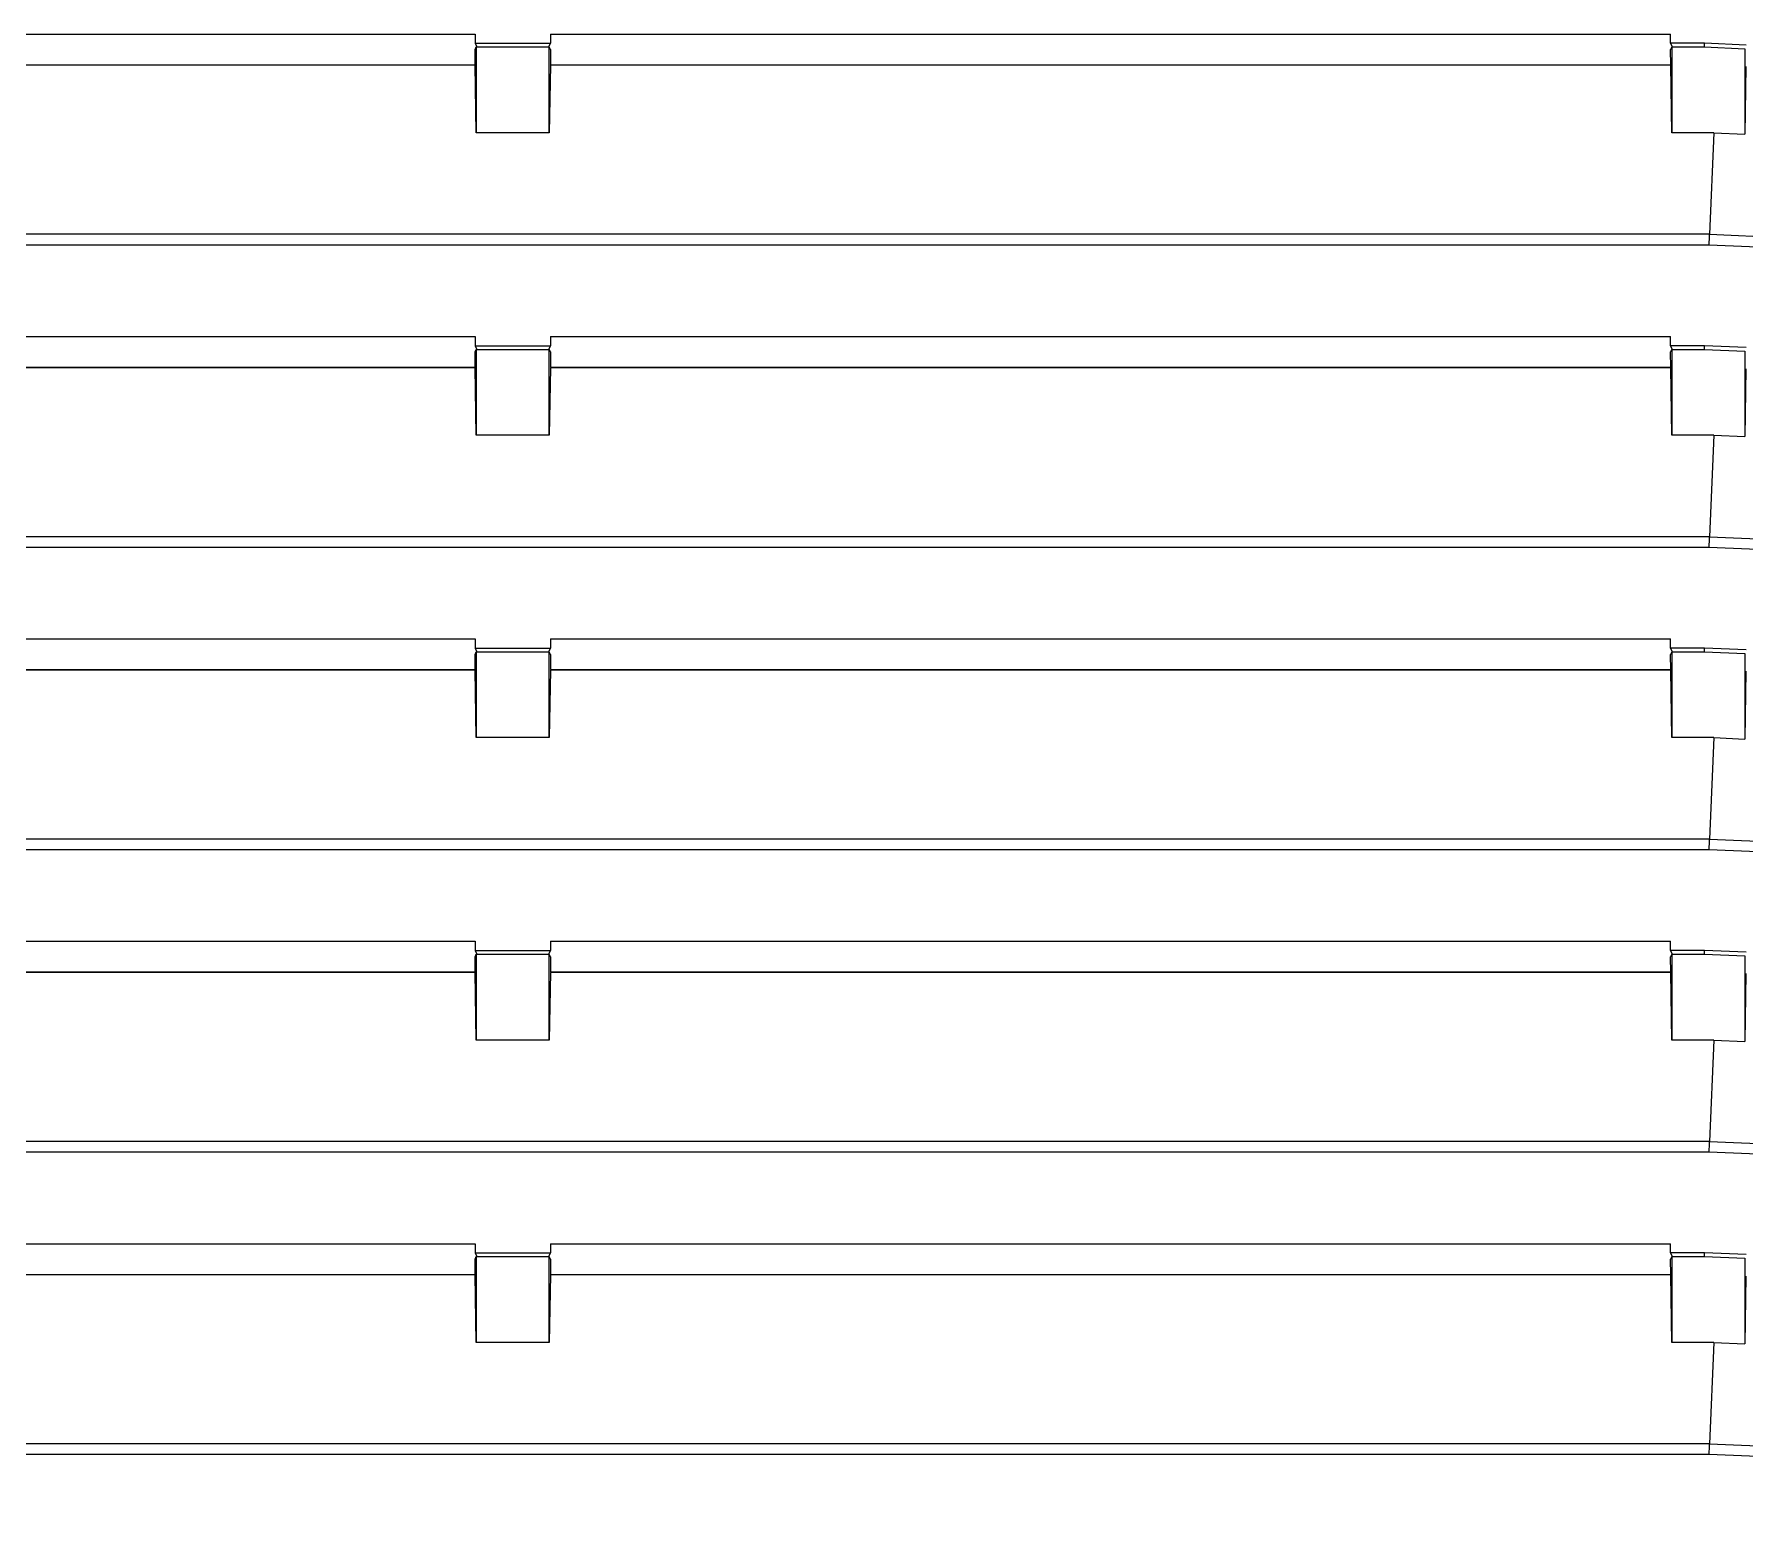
# Model space of a CAD drawing. Header units: millimetres. Extents: x -6000 to 26000, y -6000 to 26000.
# Drawn here: x 116.96 to 124.83, y -2830.57 to -2823.79 of the extents above; entities that cross this region are included whole.
import ezdxf

# ---------------------------------------------------------------- set-up
doc = ezdxf.new("R2010")
doc.units = ezdxf.units.MM
doc.header["$MEASUREMENT"] = 0
doc.layers.add('Чертеж и Рисунок_Ном._пера__7', color=7, linetype='Continuous', lineweight=15)

msp = doc.modelspace()

# ---------------------------------------------------------------- linework, layer by layer
at = {"layer": 'Чертеж и Рисунок_Ном._пера__7', "color": 7, "linetype": 'Continuous', "lineweight": 15}
for p, q in [((113.8319, -2823.7884), (118.9884, -2823.7884)), ((118.9884, -2823.7884), (118.9884, -2823.8302)), ((118.9884, -2823.8302), (119.3363, -2823.8302)), ((118.9884, -2823.8302), (118.9969, -2823.8472)), ((118.9884, -2823.8594), (118.9945, -2823.8472)), ((118.9945, -2823.8472), (118.9945, -2824.2428)), ((118.9969, -2823.8472), (118.9945, -2823.8472)), ((118.9969, -2823.8472), (119.3278, -2823.8472)), ((119.3278, -2823.8472), (119.3363, -2823.8302)), ((119.3278, -2823.8472), (119.3302, -2823.8472)), ((119.3302, -2824.2428), (119.3302, -2823.8472)), ((119.3363, -2823.8594), (119.3302, -2823.8472)), ((119.3363, -2823.7884), (124.4928, -2823.7884)), ((119.3363, -2823.7884), (119.3363, -2823.8302)), ((124.4928, -2823.8302), (124.4928, -2823.7884)), ((124.6498, -2823.8302), (124.4928, -2823.8302)), ((124.5013, -2823.8472), (124.4928, -2823.8302)), ((124.4989, -2823.8472), (124.4928, -2823.8594)), ((124.4989, -2823.8472), (124.4989, -2824.2428)), ((124.4989, -2823.8472), (124.5013, -2823.8472)), ((124.5013, -2823.8472), (124.6494, -2823.8472)), ((124.6494, -2823.8472), (124.6498, -2823.8302)), ((124.6494, -2823.8472), (124.8347, -2823.8553)), ((124.8407, -2823.8385), (124.6498, -2823.8302)), ((118.9884, -2823.9296), (118.9884, -2823.8594)), ((119.3363, -2823.8594), (119.3363, -2823.9296)), ((124.4934, -2823.9316), (124.4928, -2823.8594)), ((124.8347, -2823.8553), (124.8347, -2824.249)), ((118.989, -2823.9316), (113.8313, -2823.9316)), ((113.8319, -2823.9296), (118.9884, -2823.9296)), ((118.989, -2823.9316), (118.9884, -2823.9296)), ((118.9945, -2824.2428), (118.989, -2823.9316)), ((119.3357, -2823.9316), (119.3302, -2824.2428)), ((124.4934, -2823.9316), (119.3357, -2823.9316)), ((119.3363, -2823.9296), (119.3363, -2823.9296)), ((119.3363, -2823.9296), (124.4928, -2823.9296)), ((124.4928, -2823.9296), (124.4934, -2823.9316)), ((124.4989, -2824.2428), (124.4934, -2823.9316)), ((124.8401, -2823.9374), (124.8347, -2824.249)), ((119.3302, -2824.2428), (118.9945, -2824.2428)), ((124.6926, -2824.2428), (124.4989, -2824.2428)), ((124.6926, -2824.2428), (124.6722, -2824.7095)), ((124.6926, -2824.2428), (124.8347, -2824.249)), ((124.6722, -2824.7095), (113.6525, -2824.7095)), ((124.6722, -2824.7095), (130.2898, -2824.9548)), ((124.6711, -2824.7587), (113.6536, -2824.7587)), ((130.2901, -2825.0041), (124.6711, -2824.7587)), ((113.8319, -2825.1802), (118.9884, -2825.1802)), ((118.9884, -2825.1802), (118.9884, -2825.222)), ((119.3363, -2825.1802), (124.4928, -2825.1802)), ((119.3363, -2825.1802), (119.3363, -2825.222)), ((124.4928, -2825.222), (124.4928, -2825.1802)), ((118.9884, -2825.222), (119.3363, -2825.222)), ((118.9884, -2825.222), (118.9969, -2825.239)), ((118.9884, -2825.2511), (118.9945, -2825.239)), ((118.9884, -2825.3214), (118.9884, -2825.2511)), ((118.9945, -2825.239), (118.9945, -2825.6345)), ((118.9969, -2825.239), (118.9945, -2825.239)), ((118.9969, -2825.239), (119.3278, -2825.239)), ((119.3278, -2825.239), (119.3363, -2825.222)), ((119.3278, -2825.239), (119.3302, -2825.239)), ((119.3302, -2825.6345), (119.3302, -2825.239)), ((119.3363, -2825.2511), (119.3302, -2825.239)), ((119.3363, -2825.2511), (119.3363, -2825.3214)), ((124.6498, -2825.222), (124.4928, -2825.222)), ((124.5013, -2825.239), (124.4928, -2825.222)), ((124.4989, -2825.239), (124.4928, -2825.2511)), ((124.4934, -2825.3233), (124.4928, -2825.2511)), ((124.4989, -2825.239), (124.4989, -2825.6345)), ((124.4989, -2825.239), (124.5013, -2825.239)), ((124.5013, -2825.239), (124.6494, -2825.239)), ((124.6494, -2825.239), (124.6498, -2825.222)), ((124.6494, -2825.239), (124.8347, -2825.2471)), ((124.8407, -2825.2303), (124.6498, -2825.222)), ((124.8347, -2825.2471), (124.8347, -2825.6407)), ((118.989, -2825.3233), (113.8313, -2825.3233)), ((113.8319, -2825.3214), (118.9884, -2825.3214)), ((118.989, -2825.3233), (118.9884, -2825.3214)), ((118.9945, -2825.6345), (118.989, -2825.3233)), ((119.3357, -2825.3233), (119.3302, -2825.6345)), ((124.4934, -2825.3233), (119.3357, -2825.3233)), ((119.3363, -2825.3214), (119.3363, -2825.3214)), ((119.3363, -2825.3214), (124.4928, -2825.3214)), ((124.4928, -2825.3214), (124.4934, -2825.3233)), ((124.4989, -2825.6345), (124.4934, -2825.3233)), ((124.8401, -2825.3291), (124.8347, -2825.6407)), ((119.3302, -2825.6345), (118.9945, -2825.6345)), ((124.6926, -2825.6345), (124.4989, -2825.6345)), ((124.6926, -2825.6345), (124.6722, -2826.1013)), ((124.6926, -2825.6345), (124.8347, -2825.6407)), ((124.6722, -2826.1013), (113.6525, -2826.1013)), ((124.6722, -2826.1013), (130.2898, -2826.3466)), ((124.6711, -2826.1505), (113.6536, -2826.1505)), ((130.2901, -2826.3958), (124.6711, -2826.1505)), ((113.8319, -2826.572), (118.9884, -2826.572)), ((118.9884, -2826.572), (118.9884, -2826.6137)), ((119.3363, -2826.572), (124.4928, -2826.572)), ((119.3363, -2826.572), (119.3363, -2826.6137)), ((124.4928, -2826.6137), (124.4928, -2826.572)), ((118.9884, -2826.6137), (119.3363, -2826.6137)), ((118.9884, -2826.6137), (118.9969, -2826.6307)), ((118.9884, -2826.6429), (118.9945, -2826.6307)), ((118.9884, -2826.7132), (118.9884, -2826.6429)), ((118.9945, -2826.6307), (118.9945, -2827.0263)), ((118.9969, -2826.6307), (118.9945, -2826.6307)), ((118.9969, -2826.6307), (119.3278, -2826.6307)), ((119.3278, -2826.6307), (119.3363, -2826.6137)), ((119.3278, -2826.6307), (119.3302, -2826.6307)), ((119.3302, -2827.0263), (119.3302, -2826.6307)), ((119.3363, -2826.6429), (119.3302, -2826.6307)), ((119.3363, -2826.6429), (119.3363, -2826.7132)), ((124.6498, -2826.6137), (124.4928, -2826.6137)), ((124.5013, -2826.6307), (124.4928, -2826.6137)), ((124.4989, -2826.6307), (124.4928, -2826.6429)), ((124.4934, -2826.7151), (124.4928, -2826.6429)), ((124.4989, -2826.6307), (124.4989, -2827.0263)), ((124.4989, -2826.6307), (124.5013, -2826.6307)), ((124.5013, -2826.6307), (124.6494, -2826.6307)), ((124.6494, -2826.6307), (124.6498, -2826.6137)), ((124.6494, -2826.6307), (124.8347, -2826.6388)), ((124.8407, -2826.6221), (124.6498, -2826.6137)), ((124.8347, -2826.6388), (124.8347, -2827.0325)), ((118.989, -2826.7151), (113.8313, -2826.7151)), ((113.8319, -2826.7132), (118.9884, -2826.7132)), ((118.989, -2826.7151), (118.9884, -2826.7132)), ((118.9945, -2827.0263), (118.989, -2826.7151)), ((119.3357, -2826.7151), (119.3302, -2827.0263)), ((124.4934, -2826.7151), (119.3357, -2826.7151)), ((119.3363, -2826.7132), (119.3363, -2826.7132)), ((119.3363, -2826.7132), (124.4928, -2826.7132)), ((124.4928, -2826.7132), (124.4934, -2826.7151)), ((124.4989, -2827.0263), (124.4934, -2826.7151)), ((124.8401, -2826.7209), (124.8347, -2827.0325)), ((119.3302, -2827.0263), (118.9945, -2827.0263)), ((124.6926, -2827.0263), (124.4989, -2827.0263)), ((124.6926, -2827.0263), (124.6722, -2827.493)), ((124.6926, -2827.0263), (124.8347, -2827.0325)), ((124.6722, -2827.493), (113.6525, -2827.493)), ((124.6711, -2827.5422), (113.6536, -2827.5422)), ((130.2901, -2827.7876), (124.6711, -2827.5422)), ((124.6722, -2827.493), (130.2898, -2827.7383)), ((113.8319, -2827.9637), (118.9884, -2827.9637)), ((118.9884, -2827.9637), (118.9884, -2828.0055)), ((118.9884, -2828.0055), (119.3363, -2828.0055)), ((118.9884, -2828.0055), (118.9969, -2828.0225)), ((119.3278, -2828.0225), (119.3363, -2828.0055)), ((119.3363, -2827.9637), (124.4928, -2827.9637)), ((119.3363, -2827.9637), (119.3363, -2828.0055)), ((124.4928, -2828.0055), (124.4928, -2827.9637)), ((124.6498, -2828.0055), (124.4928, -2828.0055)), ((124.5013, -2828.0225), (124.4928, -2828.0055)), ((124.6494, -2828.0225), (124.6498, -2828.0055)), ((124.8407, -2828.0138), (124.6498, -2828.0055)), ((118.9884, -2828.0346), (118.9945, -2828.0225)), ((118.9884, -2828.1049), (118.9884, -2828.0346)), ((118.9945, -2828.0225), (118.9945, -2828.4181)), ((118.9969, -2828.0225), (118.9945, -2828.0225)), ((118.9969, -2828.0225), (119.3278, -2828.0225)), ((119.3278, -2828.0225), (119.3302, -2828.0225)), ((119.3302, -2828.4181), (119.3302, -2828.0225)), ((119.3363, -2828.0346), (119.3302, -2828.0225)), ((119.3363, -2828.0346), (119.3363, -2828.1049)), ((124.4989, -2828.0225), (124.4928, -2828.0346)), ((124.4934, -2828.1068), (124.4928, -2828.0346)), ((124.4989, -2828.0225), (124.4989, -2828.4181)), ((124.4989, -2828.0225), (124.5013, -2828.0225)), ((124.5013, -2828.0225), (124.6494, -2828.0225)), ((124.6494, -2828.0225), (124.8347, -2828.0306)), ((124.8347, -2828.0306), (124.8347, -2828.4243)), ((118.989, -2828.1068), (113.8313, -2828.1068)), ((113.8319, -2828.1049), (118.9884, -2828.1049)), ((118.989, -2828.1068), (118.9884, -2828.1049)), ((118.9945, -2828.4181), (118.989, -2828.1068)), ((119.3357, -2828.1068), (119.3302, -2828.4181)), ((124.4934, -2828.1068), (119.3357, -2828.1068)), ((119.3363, -2828.1049), (119.3363, -2828.1049)), ((119.3363, -2828.1049), (124.4928, -2828.1049)), ((124.4928, -2828.1049), (124.4934, -2828.1068)), ((124.4989, -2828.4181), (124.4934, -2828.1068)), ((124.8401, -2828.1126), (124.8347, -2828.4243)), ((119.3302, -2828.4181), (118.9945, -2828.4181)), ((124.6926, -2828.4181), (124.4989, -2828.4181)), ((124.6926, -2828.4181), (124.6722, -2828.8848)), ((124.6926, -2828.4181), (124.8347, -2828.4243)), ((124.6722, -2828.8848), (113.6525, -2828.8848)), ((124.6722, -2828.8848), (130.2898, -2829.1301)), ((124.6711, -2828.934), (113.6536, -2828.934)), ((130.2901, -2829.1793), (124.6711, -2828.934)), ((113.8319, -2829.3555), (118.9884, -2829.3555)), ((118.9884, -2829.3555), (118.9884, -2829.3972)), ((119.3363, -2829.3555), (124.4928, -2829.3555)), ((119.3363, -2829.3555), (119.3363, -2829.3972)), ((124.4928, -2829.3972), (124.4928, -2829.3555)), ((118.9884, -2829.3972), (119.3363, -2829.3972)), ((118.9884, -2829.3972), (118.9969, -2829.4142)), ((118.9884, -2829.4264), (118.9945, -2829.4142)), ((118.9884, -2829.4967), (118.9884, -2829.4264)), ((118.9945, -2829.4142), (118.9945, -2829.8098)), ((118.9969, -2829.4142), (118.9945, -2829.4142)), ((118.9969, -2829.4142), (119.3278, -2829.4142)), ((119.3278, -2829.4142), (119.3363, -2829.3972)), ((119.3278, -2829.4142), (119.3302, -2829.4142)), ((119.3302, -2829.8098), (119.3302, -2829.4142)), ((119.3363, -2829.4264), (119.3302, -2829.4142)), ((119.3363, -2829.4264), (119.3363, -2829.4967)), ((124.6498, -2829.3972), (124.4928, -2829.3972)), ((124.5013, -2829.4142), (124.4928, -2829.3972)), ((124.4989, -2829.4142), (124.4928, -2829.4264)), ((124.4934, -2829.4986), (124.4928, -2829.4264)), ((124.4989, -2829.4142), (124.4989, -2829.8098)), ((124.4989, -2829.4142), (124.5013, -2829.4142)), ((124.5013, -2829.4142), (124.6494, -2829.4142)), ((124.6494, -2829.4142), (124.6498, -2829.3972)), ((124.6494, -2829.4142), (124.8347, -2829.4223)), ((124.8407, -2829.4056), (124.6498, -2829.3972)), ((124.8347, -2829.4223), (124.8347, -2829.816)), ((118.989, -2829.4986), (113.8313, -2829.4986)), ((113.8319, -2829.4967), (118.9884, -2829.4967)), ((118.989, -2829.4986), (118.9884, -2829.4967)), ((118.9945, -2829.8098), (118.989, -2829.4986)), ((119.3357, -2829.4986), (119.3302, -2829.8098)), ((124.4934, -2829.4986), (119.3357, -2829.4986)), ((119.3363, -2829.4967), (119.3363, -2829.4967)), ((119.3363, -2829.4967), (124.4928, -2829.4967)), ((124.4928, -2829.4967), (124.4934, -2829.4986)), ((124.4989, -2829.8098), (124.4934, -2829.4986)), ((124.8401, -2829.5044), (124.8347, -2829.816)), ((119.3302, -2829.8098), (118.9945, -2829.8098)), ((124.6926, -2829.8098), (124.4989, -2829.8098)), ((124.6926, -2829.8098), (124.6722, -2830.2765)), ((124.6926, -2829.8098), (124.8347, -2829.816)), ((124.6722, -2830.2765), (113.6525, -2830.2765)), ((124.6722, -2830.2765), (130.2898, -2830.5218)), ((124.6711, -2830.3258), (113.6536, -2830.3258)), ((130.2901, -2830.5711), (124.6711, -2830.3258))]:
    msp.add_line(p, q, dxfattribs=at)
at = {"layer": 'Чертеж и Рисунок_Ном._пера__7', "color": 7, "linetype": 'Continuous', "lineweight": 15, "flags": 128}
for points in [[(124.6711, -2824.7587), (124.6714, -2824.7451), (124.6716, -2824.7321), (124.6719, -2824.7201), (124.6722, -2824.7095)], [(124.6711, -2826.1505), (124.6714, -2826.1369), (124.6716, -2826.1239), (124.6719, -2826.1118), (124.6722, -2826.1013)], [(124.6711, -2827.5422), (124.6714, -2827.5287), (124.6716, -2827.5156), (124.6719, -2827.5036), (124.6722, -2827.493)], [(124.6711, -2828.934), (124.6714, -2828.9204), (124.6716, -2828.9074), (124.6719, -2828.8953), (124.6722, -2828.8848)], [(124.6711, -2830.3258), (124.6714, -2830.3122), (124.6716, -2830.2991), (124.6719, -2830.2871), (124.6722, -2830.2766)]]:
    msp.add_lwpolyline(points, dxfattribs=at)

doc.saveas('drawing.dxf')
